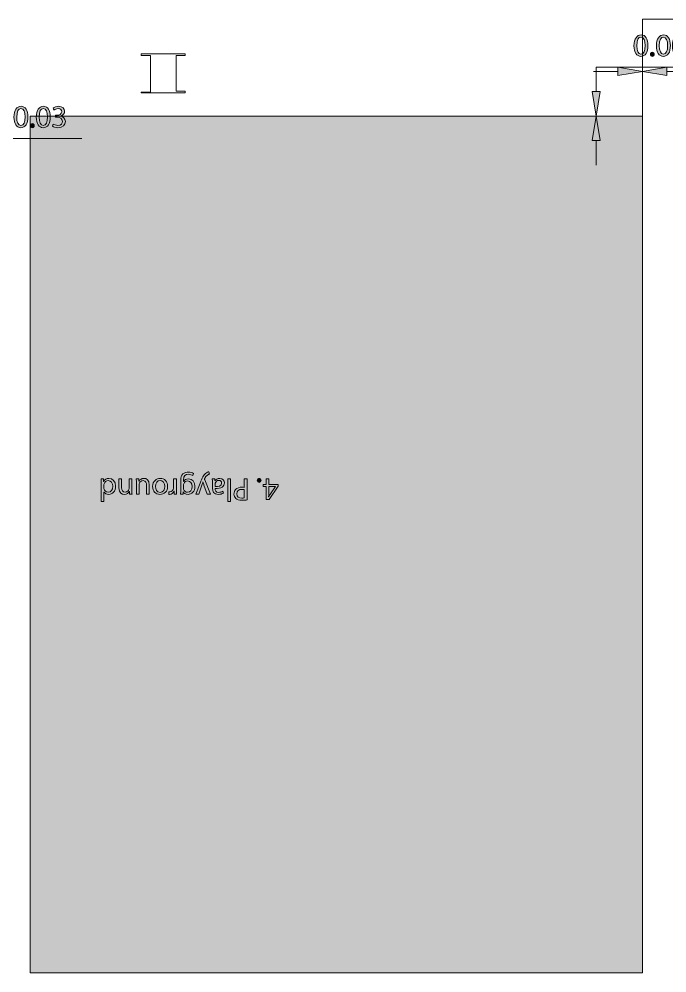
# Model space of a CAD drawing. Header units: centimetres. Extents: x -16.81 to -14.54, y 1.61 to 2.77.
# Drawn here: x -15.4831 to -15.2964, y 2.1452 to 2.4201 of the extents above; entities that cross this region are included whole.
import ezdxf

# ---------------------------------------------------------------- set-up
doc = ezdxf.new("R2010")
doc.units = ezdxf.units.CM
doc.header["$MEASUREMENT"] = 0
doc.layers.get('0').update_dxf_attribs({"lineweight": 0})
for name, color, linetype, lineweight in [('0TEXT', 7, 'Continuous', 0), ('EXP BORDER', 7, 'Continuous', 0), ('EXP COTA', 7, 'Continuous', 0), ('EXP HATCH', 7, 'Continuous', 0)]:
    doc.layers.add(name, color=color, linetype=linetype, lineweight=lineweight)

# ---------------------------------------------------------------- blocks, each defined once
blk = doc.blocks.new('Block_119')
at = {"layer": 'EXP COTA', "true_color": 0x0000cc, "transparency": 33554534}
h = blk.add_hatch(color=172, dxfattribs=at)
h.dxf.hatch_style = 2
h.paths.add_polyline_path([(-15.31054, 2.4062), (-15.31054, 2.40384), (-15.30349, 2.40502)])
h = blk.add_hatch(color=172, dxfattribs=at)
h.dxf.hatch_style = 2
h.paths.add_polyline_path([(-15.29643, 2.4062), (-15.29643, 2.40384), (-15.30349, 2.40502)])
at = {"layer": 'EXP COTA', "color": 172, "lineweight": 0, "true_color": 0x0000cc}
for p, q in [((-15.30349, 2.40502), (-15.30349, 2.4201)), ((-15.30349, 2.4201), (-15.28059, 2.4201)), ((-15.30349, 2.39388), (-15.30349, 2.41208)), ((-15.30349, 2.14694), (-15.30349, 2.41208)), ((-15.31054, 2.40502), (-15.3176, 2.40502)), ((-15.29643, 2.40502), (-15.28938, 2.40502))]:
    blk.add_line(p, q, dxfattribs=at)
at = {"layer": 'EXP COTA'}
for points in [[(-15.31054, 2.4062), (-15.31054, 2.40384), (-15.30349, 2.40502), (-15.30349, 2.40502)], [(-15.29643, 2.4062), (-15.29643, 2.40384), (-15.30349, 2.40502), (-15.30349, 2.40502)]]:
    blk.add_lwpolyline(points, close=True, dxfattribs=at)
blk = doc.blocks.new('Block_124')
at = {"layer": 'EXP COTA', "true_color": 0x0000cc, "transparency": 33554687}
h = blk.add_hatch(color=172, dxfattribs=at)
h.dxf.hatch_style = 2
edge = h.paths.add_edge_path()
edge.add_spline(control_points=[(-15.30511, 2.41243), (-15.30511, 2.41088), (-15.30463, 2.40998), (-15.30391, 2.40998), (-15.30308, 2.40998), (-15.30268, 2.41095), (-15.30268, 2.41246), (-15.30268, 2.41394), (-15.30306, 2.41491), (-15.30389, 2.41491), (-15.3046, 2.41491), (-15.30511, 2.41405), (-15.30511, 2.41243)], knot_values=[0, 0, 0, 0, 1, 1, 1, 2, 2, 2, 3, 3, 3, 4, 4, 4, 4], degree=3, periodic=0)
edge = h.paths.add_edge_path()
edge.add_spline(control_points=[(-15.30189, 2.4125), (-15.30189, 2.41046), (-15.30263, 2.40936), (-15.30396, 2.40936), (-15.30511, 2.40936), (-15.3059, 2.41046), (-15.30592, 2.41243), (-15.30592, 2.41443), (-15.30506, 2.41553), (-15.30385, 2.41553), (-15.3026, 2.41553), (-15.30189, 2.41439), (-15.30189, 2.4125)], knot_values=[0, 0, 0, 0, 1, 1, 1, 2, 2, 2, 3, 3, 3, 4, 4, 4, 4], degree=3, periodic=0)
h = blk.add_hatch(color=172, dxfattribs=at)
h.dxf.hatch_style = 2
edge = h.paths.add_edge_path()
edge.add_spline(control_points=[(-15.29865, 2.41243), (-15.29865, 2.41088), (-15.29819, 2.40998), (-15.29745, 2.40998), (-15.29662, 2.40998), (-15.29622, 2.41095), (-15.29622, 2.41246), (-15.29622, 2.41394), (-15.2966, 2.41491), (-15.29743, 2.41491), (-15.29814, 2.41491), (-15.29865, 2.41405), (-15.29865, 2.41243)], knot_values=[0, 0, 0, 0, 1, 1, 1, 2, 2, 2, 3, 3, 3, 4, 4, 4, 4], degree=3, periodic=0)
edge = h.paths.add_edge_path()
edge.add_spline(control_points=[(-15.29543, 2.4125), (-15.29543, 2.41046), (-15.29617, 2.40936), (-15.2975, 2.40936), (-15.29865, 2.40936), (-15.29945, 2.41046), (-15.29946, 2.41243), (-15.29946, 2.41443), (-15.2986, 2.41553), (-15.2974, 2.41553), (-15.29614, 2.41553), (-15.29543, 2.41439), (-15.29543, 2.4125)], knot_values=[0, 0, 0, 0, 1, 1, 1, 2, 2, 2, 3, 3, 3, 4, 4, 4, 4], degree=3, periodic=0)
h = blk.add_hatch(color=172, dxfattribs=at)
h.dxf.hatch_style = 2
edge = h.paths.add_edge_path()
edge.add_spline(control_points=[(-15.29405, 2.41243), (-15.29405, 2.41088), (-15.29357, 2.40998), (-15.29285, 2.40998), (-15.29202, 2.40998), (-15.29162, 2.41095), (-15.29162, 2.41246), (-15.29162, 2.41394), (-15.292, 2.41491), (-15.29283, 2.41491), (-15.29354, 2.41491), (-15.29405, 2.41405), (-15.29405, 2.41243)], knot_values=[0, 0, 0, 0, 1, 1, 1, 2, 2, 2, 3, 3, 3, 4, 4, 4, 4], degree=3, periodic=0)
edge = h.paths.add_edge_path()
edge.add_spline(control_points=[(-15.29083, 2.4125), (-15.29083, 2.41046), (-15.29157, 2.40936), (-15.2929, 2.40936), (-15.29405, 2.40936), (-15.29485, 2.41046), (-15.29486, 2.41243), (-15.29486, 2.41443), (-15.294, 2.41553), (-15.2928, 2.41553), (-15.29154, 2.41553), (-15.29083, 2.41439), (-15.29083, 2.4125)], knot_values=[0, 0, 0, 0, 1, 1, 1, 2, 2, 2, 3, 3, 3, 4, 4, 4, 4], degree=3, periodic=0)
h = blk.add_hatch(color=172, dxfattribs=at)
h.dxf.hatch_style = 2
edge = h.paths.add_edge_path()
edge.add_spline(control_points=[(-15.30117, 2.40995), (-15.30117, 2.41029), (-15.30094, 2.41053), (-15.30063, 2.41053), (-15.30031, 2.41053), (-15.30008, 2.41029), (-15.30008, 2.40995), (-15.30008, 2.4096), (-15.30029, 2.40936), (-15.30063, 2.40936), (-15.30096, 2.40936), (-15.30117, 2.4096), (-15.30117, 2.40995)], knot_values=[0, 0, 0, 0, 1, 1, 1, 2, 2, 2, 3, 3, 3, 4, 4, 4, 4], degree=3, periodic=0)
at = {"layer": 'EXP COTA'}
for points in [[(-15.30189, 2.4125), (-15.30189, 2.41046), (-15.30263, 2.40936), (-15.30396, 2.40936), (-15.30511, 2.40936), (-15.3059, 2.41046), (-15.30592, 2.41243), (-15.30592, 2.41443), (-15.30506, 2.41553), (-15.30385, 2.41553), (-15.3026, 2.41553), (-15.30189, 2.41439), (-15.30189, 2.4125)], [(-15.30511, 2.41243), (-15.30511, 2.41088), (-15.30463, 2.40998), (-15.30391, 2.40998), (-15.30308, 2.40998), (-15.30268, 2.41095), (-15.30268, 2.41246), (-15.30268, 2.41394), (-15.30306, 2.41491), (-15.30389, 2.41491), (-15.3046, 2.41491), (-15.30511, 2.41405), (-15.30511, 2.41243)], [(-15.29543, 2.4125), (-15.29543, 2.41046), (-15.29617, 2.40936), (-15.2975, 2.40936), (-15.29865, 2.40936), (-15.29945, 2.41046), (-15.29946, 2.41243), (-15.29946, 2.41443), (-15.2986, 2.41553), (-15.2974, 2.41553), (-15.29614, 2.41553), (-15.29543, 2.41439), (-15.29543, 2.4125)], [(-15.29865, 2.41243), (-15.29865, 2.41088), (-15.29819, 2.40998), (-15.29745, 2.40998), (-15.29662, 2.40998), (-15.29622, 2.41095), (-15.29622, 2.41246), (-15.29622, 2.41394), (-15.2966, 2.41491), (-15.29743, 2.41491), (-15.29814, 2.41491), (-15.29865, 2.41405), (-15.29865, 2.41243)], [(-15.29083, 2.4125), (-15.29083, 2.41046), (-15.29157, 2.40936), (-15.2929, 2.40936), (-15.29405, 2.40936), (-15.29485, 2.41046), (-15.29486, 2.41243), (-15.29486, 2.41443), (-15.294, 2.41553), (-15.2928, 2.41553), (-15.29154, 2.41553), (-15.29083, 2.41439), (-15.29083, 2.4125)], [(-15.29405, 2.41243), (-15.29405, 2.41088), (-15.29357, 2.40998), (-15.29285, 2.40998), (-15.29202, 2.40998), (-15.29162, 2.41095), (-15.29162, 2.41246), (-15.29162, 2.41394), (-15.292, 2.41491), (-15.29283, 2.41491), (-15.29354, 2.41491), (-15.29405, 2.41405), (-15.29405, 2.41243)], [(-15.30117, 2.40995), (-15.30117, 2.41029), (-15.30094, 2.41053), (-15.30063, 2.41053), (-15.30031, 2.41053), (-15.30008, 2.41029), (-15.30008, 2.40995), (-15.30008, 2.4096), (-15.30029, 2.40936), (-15.30063, 2.40936), (-15.30096, 2.40936), (-15.30117, 2.4096), (-15.30117, 2.40995)]]:
    blk.add_open_spline(points, degree=3, knots=[0, 0, 0, 0, 1, 1, 1, 2, 2, 2, 3, 3, 3, 4, 4, 4, 4], dxfattribs=at)
blk = doc.blocks.new('Block_123')
at = {"layer": 'EXP COTA'}
blk.add_blockref('Block_124', (0, 0), dxfattribs=at)
blk = doc.blocks.new('Block_122')
at = {"layer": 'EXP COTA', "true_color": 0x0000cc, "transparency": 33554534}
h = blk.add_hatch(color=172, dxfattribs=at)
h.dxf.hatch_style = 2
h.paths.add_polyline_path([(-15.31799, 2.39918), (-15.31564, 2.39918), (-15.31682, 2.39212)])
h = blk.add_hatch(color=172, dxfattribs=at)
h.dxf.hatch_style = 2
h.paths.add_polyline_path([(-15.31799, 2.38506), (-15.31564, 2.38506), (-15.31682, 2.39212)])
at = {"layer": 'EXP COTA', "color": 172, "lineweight": 0, "true_color": 0x0000cc}
for p, q in [((-15.31682, 2.39918), (-15.31682, 2.40623)), ((-15.28687, 2.40623), (-15.31682, 2.40623)), ((-15.47811, 2.39212), (-15.30976, 2.39212)), ((-15.30525, 2.39212), (-15.32387, 2.39212)), ((-15.31682, 2.38506), (-15.31682, 2.37801))]:
    blk.add_line(p, q, dxfattribs=at)
at = {"layer": 'EXP COTA'}
for points in [[(-15.31799, 2.39918), (-15.31564, 2.39918), (-15.31682, 2.39212), (-15.31682, 2.39212)], [(-15.31799, 2.38506), (-15.31564, 2.38506), (-15.31682, 2.39212), (-15.31682, 2.39212)]]:
    blk.add_lwpolyline(points, close=True, dxfattribs=at)
blk.add_blockref('Block_123', (0, 0), dxfattribs=at)
blk = doc.blocks.new('Block_127')
at = {"layer": 'EXP COTA', "true_color": 0x0000cc, "transparency": 33554687}
h = blk.add_hatch(color=172, dxfattribs=at)
h.dxf.hatch_style = 2
edge = h.paths.add_edge_path()
edge.add_spline(control_points=[(-15.48379, 2.39186), (-15.48379, 2.39031), (-15.48331, 2.38941), (-15.48259, 2.38941), (-15.48176, 2.38941), (-15.48136, 2.39038), (-15.48136, 2.3919), (-15.48136, 2.39338), (-15.48174, 2.39434), (-15.48257, 2.39434), (-15.48328, 2.39434), (-15.48379, 2.39348), (-15.48379, 2.39186)], knot_values=[0, 0, 0, 0, 1, 1, 1, 2, 2, 2, 3, 3, 3, 4, 4, 4, 4], degree=3, periodic=0)
edge = h.paths.add_edge_path()
edge.add_spline(control_points=[(-15.48057, 2.39193), (-15.48057, 2.3899), (-15.48131, 2.38879), (-15.48264, 2.38879), (-15.48379, 2.38879), (-15.48458, 2.3899), (-15.4846, 2.39186), (-15.4846, 2.39386), (-15.48374, 2.39496), (-15.48253, 2.39496), (-15.48128, 2.39496), (-15.48057, 2.39382), (-15.48057, 2.39193)], knot_values=[0, 0, 0, 0, 1, 1, 1, 2, 2, 2, 3, 3, 3, 4, 4, 4, 4], degree=3, periodic=0)
h = blk.add_hatch(color=172, dxfattribs=at)
h.dxf.hatch_style = 2
edge = h.paths.add_edge_path()
edge.add_spline(control_points=[(-15.47733, 2.39186), (-15.47733, 2.39031), (-15.47687, 2.38941), (-15.47613, 2.38941), (-15.4753, 2.38941), (-15.4749, 2.39038), (-15.4749, 2.3919), (-15.4749, 2.39338), (-15.47528, 2.39434), (-15.47611, 2.39434), (-15.47682, 2.39434), (-15.47733, 2.39348), (-15.47733, 2.39186)], knot_values=[0, 0, 0, 0, 1, 1, 1, 2, 2, 2, 3, 3, 3, 4, 4, 4, 4], degree=3, periodic=0)
edge = h.paths.add_edge_path()
edge.add_spline(control_points=[(-15.47411, 2.39193), (-15.47411, 2.3899), (-15.47485, 2.38879), (-15.47618, 2.38879), (-15.47733, 2.38879), (-15.47812, 2.3899), (-15.47814, 2.39186), (-15.47814, 2.39386), (-15.47728, 2.39496), (-15.47608, 2.39496), (-15.47482, 2.39496), (-15.47411, 2.39382), (-15.47411, 2.39193)], knot_values=[0, 0, 0, 0, 1, 1, 1, 2, 2, 2, 3, 3, 3, 4, 4, 4, 4], degree=3, periodic=0)
h = blk.add_hatch(color=172, dxfattribs=at)
h.dxf.hatch_style = 2
edge = h.paths.add_edge_path()
edge.add_spline(control_points=[(-15.47327, 2.38983), (-15.47304, 2.38969), (-15.47251, 2.38945), (-15.47194, 2.38945), (-15.47091, 2.38945), (-15.4706, 2.3901), (-15.4706, 2.39059), (-15.47061, 2.39145), (-15.47136, 2.39179), (-15.47215, 2.39179), (-15.47215, 2.39179), (-15.4726, 2.39179), (-15.4726, 2.39179), (-15.4726, 2.39179), (-15.4726, 2.39238), (-15.4726, 2.39238), (-15.4726, 2.39238), (-15.47215, 2.39238), (-15.47215, 2.39238), (-15.47156, 2.39238), (-15.47082, 2.39269), (-15.47082, 2.39341), (-15.47082, 2.39386), (-15.47111, 2.39431), (-15.47185, 2.39431), (-15.47234, 2.39431), (-15.47279, 2.3941), (-15.47304, 2.39389), (-15.47304, 2.39389), (-15.47325, 2.39448), (-15.47325, 2.39448), (-15.47294, 2.39472), (-15.47234, 2.39496), (-15.4717, 2.39496), (-15.47053, 2.39496), (-15.46999, 2.39424), (-15.46999, 2.39351), (-15.46999, 2.39293), (-15.47037, 2.39238), (-15.4711, 2.39214), (-15.4711, 2.39214), (-15.4711, 2.3921), (-15.4711, 2.3921), (-15.47037, 2.39196), (-15.46977, 2.39141), (-15.46977, 2.39059), (-15.46977, 2.38962), (-15.47051, 2.38879), (-15.47194, 2.38879), (-15.47261, 2.38879), (-15.4732, 2.389), (-15.47349, 2.38921), (-15.47349, 2.38921), (-15.47327, 2.38983), (-15.47327, 2.38983)], knot_values=[0, 0, 0, 0, 1, 1, 1, 2, 2, 2, 3, 3, 3, 4, 4, 4, 5, 5, 5, 6, 6, 6, 7, 7, 7, 8, 8, 8, 9, 9, 9, 10, 10, 10, 11, 11, 11, 12, 12, 12, 13, 13, 13, 14, 14, 14, 15, 15, 15, 16, 16, 16, 17, 17, 17, 18, 18, 18, 18], degree=3, periodic=0)
h = blk.add_hatch(color=172, dxfattribs=at)
h.dxf.hatch_style = 2
edge = h.paths.add_edge_path()
edge.add_spline(control_points=[(-15.47985, 2.38938), (-15.47985, 2.38972), (-15.47962, 2.38997), (-15.47931, 2.38997), (-15.47899, 2.38997), (-15.47876, 2.38972), (-15.47876, 2.38938), (-15.47876, 2.38904), (-15.47897, 2.38879), (-15.47931, 2.38879), (-15.47964, 2.38879), (-15.47985, 2.38904), (-15.47985, 2.38938)], knot_values=[0, 0, 0, 0, 1, 1, 1, 2, 2, 2, 3, 3, 3, 4, 4, 4, 4], degree=3, periodic=0)
at = {"layer": 'EXP COTA'}
for points, knots in [([(-15.48057, 2.39193), (-15.48057, 2.3899), (-15.48131, 2.38879), (-15.48264, 2.38879), (-15.48379, 2.38879), (-15.48458, 2.3899), (-15.4846, 2.39186), (-15.4846, 2.39386), (-15.48374, 2.39496), (-15.48253, 2.39496), (-15.48128, 2.39496), (-15.48057, 2.39382), (-15.48057, 2.39193)], [0, 0, 0, 0, 1, 1, 1, 2, 2, 2, 3, 3, 3, 4, 4, 4, 4]), ([(-15.47411, 2.39193), (-15.47411, 2.3899), (-15.47485, 2.38879), (-15.47618, 2.38879), (-15.47733, 2.38879), (-15.47812, 2.3899), (-15.47814, 2.39186), (-15.47814, 2.39386), (-15.47728, 2.39496), (-15.47608, 2.39496), (-15.47482, 2.39496), (-15.47411, 2.39382), (-15.47411, 2.39193)], [0, 0, 0, 0, 1, 1, 1, 2, 2, 2, 3, 3, 3, 4, 4, 4, 4]), ([(-15.47327, 2.38983), (-15.47304, 2.38969), (-15.47251, 2.38945), (-15.47194, 2.38945), (-15.47091, 2.38945), (-15.4706, 2.3901), (-15.4706, 2.39059), (-15.47061, 2.39145), (-15.47136, 2.39179), (-15.47215, 2.39179), (-15.47215, 2.39179), (-15.4726, 2.39179), (-15.4726, 2.39179), (-15.4726, 2.39179), (-15.4726, 2.39238), (-15.4726, 2.39238), (-15.4726, 2.39238), (-15.47215, 2.39238), (-15.47215, 2.39238), (-15.47156, 2.39238), (-15.47082, 2.39269), (-15.47082, 2.39341), (-15.47082, 2.39386), (-15.47111, 2.39431), (-15.47185, 2.39431), (-15.47234, 2.39431), (-15.47279, 2.3941), (-15.47304, 2.39389), (-15.47304, 2.39389), (-15.47325, 2.39448), (-15.47325, 2.39448), (-15.47294, 2.39472), (-15.47234, 2.39496), (-15.4717, 2.39496), (-15.47053, 2.39496), (-15.46999, 2.39424), (-15.46999, 2.39351), (-15.46999, 2.39293), (-15.47037, 2.39238), (-15.4711, 2.39214), (-15.4711, 2.39214), (-15.4711, 2.3921), (-15.4711, 2.3921), (-15.47037, 2.39196), (-15.46977, 2.39141), (-15.46977, 2.39059), (-15.46977, 2.38962), (-15.47051, 2.38879), (-15.47194, 2.38879), (-15.47261, 2.38879), (-15.4732, 2.389), (-15.47349, 2.38921), (-15.47349, 2.38921), (-15.47327, 2.38983), (-15.47327, 2.38983)], [0, 0, 0, 0, 1, 1, 1, 2, 2, 2, 3, 3, 3, 4, 4, 4, 5, 5, 5, 6, 6, 6, 7, 7, 7, 8, 8, 8, 9, 9, 9, 10, 10, 10, 11, 11, 11, 12, 12, 12, 13, 13, 13, 14, 14, 14, 15, 15, 15, 16, 16, 16, 17, 17, 17, 18, 18, 18, 18]), ([(-15.48379, 2.39186), (-15.48379, 2.39031), (-15.48331, 2.38941), (-15.48259, 2.38941), (-15.48176, 2.38941), (-15.48136, 2.39038), (-15.48136, 2.3919), (-15.48136, 2.39338), (-15.48174, 2.39434), (-15.48257, 2.39434), (-15.48328, 2.39434), (-15.48379, 2.39348), (-15.48379, 2.39186)], [0, 0, 0, 0, 1, 1, 1, 2, 2, 2, 3, 3, 3, 4, 4, 4, 4]), ([(-15.47733, 2.39186), (-15.47733, 2.39031), (-15.47687, 2.38941), (-15.47613, 2.38941), (-15.4753, 2.38941), (-15.4749, 2.39038), (-15.4749, 2.3919), (-15.4749, 2.39338), (-15.47528, 2.39434), (-15.47611, 2.39434), (-15.47682, 2.39434), (-15.47733, 2.39348), (-15.47733, 2.39186)], [0, 0, 0, 0, 1, 1, 1, 2, 2, 2, 3, 3, 3, 4, 4, 4, 4]), ([(-15.47985, 2.38938), (-15.47985, 2.38972), (-15.47962, 2.38997), (-15.47931, 2.38997), (-15.47899, 2.38997), (-15.47876, 2.38972), (-15.47876, 2.38938), (-15.47876, 2.38904), (-15.47897, 2.38879), (-15.47931, 2.38879), (-15.47964, 2.38879), (-15.47985, 2.38904), (-15.47985, 2.38938)], [0, 0, 0, 0, 1, 1, 1, 2, 2, 2, 3, 3, 3, 4, 4, 4, 4])]:
    blk.add_open_spline(points, degree=3, knots=knots, dxfattribs=at)
blk = doc.blocks.new('Block_126')
at = {"layer": 'EXP COTA'}
blk.add_blockref('Block_127', (0, 0), dxfattribs=at)
blk = doc.blocks.new('Block_125')
at = {"layer": 'EXP COTA', "color": 172, "lineweight": 0, "true_color": 0x0000cc}
blk.add_line((-15.48791, 2.38568), (-15.46501, 2.38568), dxfattribs=at)
at = {"layer": 'EXP COTA'}
blk.add_blockref('Block_126', (0, 0), dxfattribs=at)
blk = doc.blocks.new('Block_181')
at = {"layer": '0TEXT', "true_color": 0x333333, "transparency": 33554687}
h = blk.add_hatch(color=250, dxfattribs=at)
h.dxf.hatch_style = 2
edge = h.paths.add_edge_path()
edge.add_spline(control_points=[(-15.45864, 2.28499), (-15.45864, 2.28489), (-15.45864, 2.28475), (-15.45861, 2.28465), (-15.45849, 2.28413), (-15.45806, 2.28372), (-15.45745, 2.28372), (-15.45661, 2.28372), (-15.45611, 2.28444), (-15.45611, 2.28544), (-15.45611, 2.28634), (-15.45656, 2.28706), (-15.45742, 2.28706), (-15.45797, 2.28706), (-15.45845, 2.28672), (-15.45861, 2.2861), (-15.45864, 2.28599), (-15.45864, 2.28589), (-15.45864, 2.28575), (-15.45864, 2.28575), (-15.45864, 2.28499), (-15.45864, 2.28499)], knot_values=[0, 0, 0, 0, 1, 1, 1, 2, 2, 2, 3, 3, 3, 4, 4, 4, 5, 5, 5, 6, 6, 6, 7, 7, 7, 7], degree=3, periodic=0)
edge = h.paths.add_edge_path()
edge.add_spline(control_points=[(-15.45945, 2.2811), (-15.45945, 2.2811), (-15.45945, 2.28648), (-15.45945, 2.28648), (-15.45945, 2.28685), (-15.45945, 2.2873), (-15.45949, 2.28761), (-15.45949, 2.28761), (-15.45876, 2.28761), (-15.45876, 2.28761), (-15.45876, 2.28761), (-15.45873, 2.28685), (-15.45873, 2.28685), (-15.45873, 2.28685), (-15.45871, 2.28685), (-15.45871, 2.28685), (-15.45845, 2.28734), (-15.45792, 2.28772), (-15.4572, 2.28772), (-15.45613, 2.28772), (-15.4553, 2.28682), (-15.4553, 2.28548), (-15.4553, 2.28399), (-15.45621, 2.2831), (-15.45728, 2.2831), (-15.45797, 2.2831), (-15.45842, 2.28341), (-15.45863, 2.28375), (-15.45863, 2.28375), (-15.45864, 2.28375), (-15.45864, 2.28375), (-15.45864, 2.28375), (-15.45864, 2.2811), (-15.45864, 2.2811), (-15.45864, 2.2811), (-15.45945, 2.2811), (-15.45945, 2.2811)], knot_values=[0, 0, 0, 0, 1, 1, 1, 2, 2, 2, 3, 3, 3, 4, 4, 4, 5, 5, 5, 6, 6, 6, 7, 7, 7, 8, 8, 8, 9, 9, 9, 10, 10, 10, 11, 11, 11, 12, 12, 12, 12], degree=3, periodic=0)
h = blk.add_hatch(color=250, dxfattribs=at)
h.dxf.hatch_style = 2
edge = h.paths.add_edge_path()
edge.add_spline(control_points=[(-15.4506, 2.28437), (-15.4506, 2.28393), (-15.45058, 2.28355), (-15.45056, 2.28317), (-15.45056, 2.28317), (-15.45127, 2.28317), (-15.45127, 2.28317), (-15.45127, 2.28317), (-15.45132, 2.28393), (-15.45132, 2.28393), (-15.45132, 2.28393), (-15.45134, 2.28393), (-15.45134, 2.28393), (-15.45156, 2.28348), (-15.45206, 2.2831), (-15.4528, 2.2831), (-15.45341, 2.2831), (-15.45437, 2.28344), (-15.45437, 2.28496), (-15.45437, 2.28496), (-15.45437, 2.28761), (-15.45437, 2.28761), (-15.45437, 2.28761), (-15.45356, 2.28761), (-15.45356, 2.28761), (-15.45356, 2.28761), (-15.45356, 2.28506), (-15.45356, 2.28506), (-15.45356, 2.28434), (-15.45329, 2.28375), (-15.45253, 2.28375), (-15.45201, 2.28375), (-15.4516, 2.28413), (-15.45146, 2.28458), (-15.45143, 2.28468), (-15.45141, 2.28482), (-15.45141, 2.28496), (-15.45141, 2.28496), (-15.45141, 2.28761), (-15.45141, 2.28761), (-15.45141, 2.28761), (-15.4506, 2.28761), (-15.4506, 2.28761), (-15.4506, 2.28761), (-15.4506, 2.28437), (-15.4506, 2.28437)], knot_values=[0, 0, 0, 0, 1, 1, 1, 2, 2, 2, 3, 3, 3, 4, 4, 4, 5, 5, 5, 6, 6, 6, 7, 7, 7, 8, 8, 8, 9, 9, 9, 10, 10, 10, 11, 11, 11, 12, 12, 12, 13, 13, 13, 14, 14, 14, 15, 15, 15, 15], degree=3, periodic=0)
h = blk.add_hatch(color=250, dxfattribs=at)
h.dxf.hatch_style = 2
edge = h.paths.add_edge_path()
edge.add_spline(control_points=[(-15.44931, 2.28641), (-15.44931, 2.28685), (-15.44931, 2.28727), (-15.44934, 2.28761), (-15.44934, 2.28761), (-15.44863, 2.28761), (-15.44863, 2.28761), (-15.44863, 2.28761), (-15.44858, 2.28689), (-15.44858, 2.28689), (-15.44858, 2.28689), (-15.44857, 2.28689), (-15.44857, 2.28689), (-15.44836, 2.28723), (-15.44789, 2.28772), (-15.4471, 2.28772), (-15.44641, 2.28772), (-15.44557, 2.28734), (-15.44557, 2.28579), (-15.44557, 2.28579), (-15.44557, 2.28317), (-15.44557, 2.28317), (-15.44557, 2.28317), (-15.44638, 2.28317), (-15.44638, 2.28317), (-15.44638, 2.28317), (-15.44638, 2.28565), (-15.44638, 2.28565), (-15.44638, 2.28648), (-15.44664, 2.28706), (-15.44736, 2.28706), (-15.44791, 2.28706), (-15.44827, 2.28668), (-15.44843, 2.2863), (-15.44848, 2.2862), (-15.4485, 2.28606), (-15.4485, 2.28589), (-15.4485, 2.28589), (-15.4485, 2.28317), (-15.4485, 2.28317), (-15.4485, 2.28317), (-15.44931, 2.28317), (-15.44931, 2.28317), (-15.44931, 2.28317), (-15.44931, 2.28641), (-15.44931, 2.28641)], knot_values=[0, 0, 0, 0, 1, 1, 1, 2, 2, 2, 3, 3, 3, 4, 4, 4, 5, 5, 5, 6, 6, 6, 7, 7, 7, 8, 8, 8, 9, 9, 9, 10, 10, 10, 11, 11, 11, 12, 12, 12, 13, 13, 13, 14, 14, 14, 15, 15, 15, 15], degree=3, periodic=0)
h = blk.add_hatch(color=250, dxfattribs=at)
h.dxf.hatch_style = 2
edge = h.paths.add_edge_path()
edge.add_spline(control_points=[(-15.44111, 2.28541), (-15.44111, 2.28637), (-15.44168, 2.2871), (-15.44247, 2.2871), (-15.44323, 2.2871), (-15.44381, 2.28637), (-15.44381, 2.28537), (-15.44381, 2.28465), (-15.44343, 2.28368), (-15.44249, 2.28368), (-15.44152, 2.28368), (-15.44111, 2.28458), (-15.44111, 2.28541)], knot_values=[0, 0, 0, 0, 1, 1, 1, 2, 2, 2, 3, 3, 3, 4, 4, 4, 4], degree=3, periodic=0)
edge = h.paths.add_edge_path()
edge.add_spline(control_points=[(-15.44462, 2.28537), (-15.44462, 2.28699), (-15.4435, 2.28772), (-15.44242, 2.28772), (-15.44123, 2.28772), (-15.4403, 2.28682), (-15.4403, 2.28544), (-15.4403, 2.28396), (-15.44126, 2.2831), (-15.4425, 2.2831), (-15.44378, 2.2831), (-15.44462, 2.28399), (-15.44462, 2.28537)], knot_values=[0, 0, 0, 0, 1, 1, 1, 2, 2, 2, 3, 3, 3, 4, 4, 4, 4], degree=3, periodic=0)
h = blk.add_hatch(color=250, dxfattribs=at)
h.dxf.hatch_style = 2
edge = h.paths.add_edge_path()
edge.add_spline(control_points=[(-15.43777, 2.28458), (-15.43777, 2.28403), (-15.43775, 2.28358), (-15.43773, 2.28317), (-15.43773, 2.28317), (-15.43844, 2.28317), (-15.43844, 2.28317), (-15.43844, 2.28317), (-15.43845, 2.28406), (-15.43845, 2.28406), (-15.43845, 2.28406), (-15.43849, 2.28406), (-15.43849, 2.28406), (-15.4387, 2.28344), (-15.43918, 2.2831), (-15.43971, 2.2831), (-15.43982, 2.2831), (-15.43988, 2.2831), (-15.43995, 2.2831), (-15.43995, 2.2831), (-15.43995, 2.28386), (-15.43995, 2.28386), (-15.43987, 2.28386), (-15.43978, 2.28386), (-15.43968, 2.28386), (-15.43911, 2.28386), (-15.43871, 2.28427), (-15.43859, 2.28489), (-15.43858, 2.28499), (-15.43856, 2.2851), (-15.43856, 2.28524), (-15.43856, 2.28524), (-15.43856, 2.28761), (-15.43856, 2.28761), (-15.43856, 2.28761), (-15.43777, 2.28761), (-15.43777, 2.28761), (-15.43777, 2.28761), (-15.43777, 2.28458), (-15.43777, 2.28458)], knot_values=[0, 0, 0, 0, 1, 1, 1, 2, 2, 2, 3, 3, 3, 4, 4, 4, 5, 5, 5, 6, 6, 6, 7, 7, 7, 8, 8, 8, 9, 9, 9, 10, 10, 10, 11, 11, 11, 12, 12, 12, 13, 13, 13, 13], degree=3, periodic=0)
h = blk.add_hatch(color=250, dxfattribs=at)
h.dxf.hatch_style = 2
edge = h.paths.add_edge_path()
edge.add_spline(control_points=[(-15.43573, 2.28493), (-15.43573, 2.28479), (-15.43572, 2.28468), (-15.43568, 2.28458), (-15.43554, 2.2841), (-15.43515, 2.28372), (-15.43456, 2.28372), (-15.43379, 2.28372), (-15.43324, 2.28437), (-15.43324, 2.28537), (-15.43324, 2.28627), (-15.43368, 2.28699), (-15.43454, 2.28699), (-15.43504, 2.28699), (-15.43549, 2.28668), (-15.43566, 2.28617), (-15.43572, 2.28603), (-15.43573, 2.28586), (-15.43573, 2.28572), (-15.43573, 2.28572), (-15.43573, 2.28493), (-15.43573, 2.28493)], knot_values=[0, 0, 0, 0, 1, 1, 1, 2, 2, 2, 3, 3, 3, 4, 4, 4, 5, 5, 5, 6, 6, 6, 7, 7, 7, 7], degree=3, periodic=0)
edge = h.paths.add_edge_path()
edge.add_spline(control_points=[(-15.43656, 2.28317), (-15.43654, 2.28351), (-15.43653, 2.28386), (-15.43653, 2.28441), (-15.43653, 2.28441), (-15.43653, 2.28696), (-15.43653, 2.28696), (-15.43653, 2.28799), (-15.43634, 2.28861), (-15.43591, 2.28899), (-15.43547, 2.2894), (-15.43484, 2.28954), (-15.43429, 2.28954), (-15.43375, 2.28954), (-15.43317, 2.2894), (-15.43282, 2.28916), (-15.43282, 2.28916), (-15.43301, 2.28854), (-15.43301, 2.28854), (-15.4333, 2.28871), (-15.43377, 2.28889), (-15.43432, 2.28889), (-15.43513, 2.28889), (-15.43575, 2.28847), (-15.43575, 2.28734), (-15.43575, 2.28734), (-15.43575, 2.28685), (-15.43575, 2.28685), (-15.43575, 2.28685), (-15.43572, 2.28685), (-15.43572, 2.28685), (-15.43547, 2.28727), (-15.43499, 2.28758), (-15.43432, 2.28758), (-15.43322, 2.28758), (-15.43243, 2.28665), (-15.43243, 2.28544), (-15.43243, 2.28393), (-15.43341, 2.2831), (-15.43442, 2.2831), (-15.4352, 2.2831), (-15.43561, 2.28348), (-15.4358, 2.28386), (-15.4358, 2.28386), (-15.43582, 2.28386), (-15.43582, 2.28386), (-15.43582, 2.28386), (-15.43585, 2.28317), (-15.43585, 2.28317), (-15.43585, 2.28317), (-15.43656, 2.28317), (-15.43656, 2.28317)], knot_values=[0, 0, 0, 0, 1, 1, 1, 2, 2, 2, 3, 3, 3, 4, 4, 4, 5, 5, 5, 6, 6, 6, 7, 7, 7, 8, 8, 8, 9, 9, 9, 10, 10, 10, 11, 11, 11, 12, 12, 12, 13, 13, 13, 14, 14, 14, 15, 15, 15, 16, 16, 16, 17, 17, 17, 17], degree=3, periodic=0)
h = blk.add_hatch(color=250, dxfattribs=at)
h.dxf.hatch_style = 2
edge = h.paths.add_edge_path()
edge.add_spline(control_points=[(-15.42886, 2.28317), (-15.42886, 2.28317), (-15.42982, 2.28579), (-15.42982, 2.28579), (-15.42993, 2.2861), (-15.43003, 2.28644), (-15.43012, 2.28672), (-15.43012, 2.28672), (-15.43013, 2.28672), (-15.43013, 2.28672), (-15.4302, 2.28644), (-15.43031, 2.2861), (-15.43041, 2.28579), (-15.43041, 2.28579), (-15.43129, 2.28317), (-15.43129, 2.28317), (-15.43129, 2.28317), (-15.43213, 2.28317), (-15.43213, 2.28317), (-15.43213, 2.28317), (-15.43093, 2.28634), (-15.43093, 2.28634), (-15.43036, 2.28785), (-15.42996, 2.28865), (-15.42941, 2.28913), (-15.42902, 2.28947), (-15.42862, 2.28961), (-15.42843, 2.28964), (-15.42843, 2.28964), (-15.42822, 2.28896), (-15.42822, 2.28896), (-15.42843, 2.28889), (-15.42869, 2.28875), (-15.42893, 2.28858), (-15.42915, 2.2884), (-15.42943, 2.28809), (-15.4296, 2.28768), (-15.42964, 2.28758), (-15.42967, 2.28751), (-15.42967, 2.28747), (-15.42967, 2.28744), (-15.42965, 2.28737), (-15.42962, 2.28727), (-15.42962, 2.28727), (-15.42798, 2.28317), (-15.42798, 2.28317), (-15.42798, 2.28317), (-15.42886, 2.28317), (-15.42886, 2.28317)], knot_values=[0, 0, 0, 0, 1, 1, 1, 2, 2, 2, 3, 3, 3, 4, 4, 4, 5, 5, 5, 6, 6, 6, 7, 7, 7, 8, 8, 8, 9, 9, 9, 10, 10, 10, 11, 11, 11, 12, 12, 12, 13, 13, 13, 14, 14, 14, 15, 15, 15, 16, 16, 16, 16], degree=3, periodic=0)
h = blk.add_hatch(color=250, dxfattribs=at)
h.dxf.hatch_style = 2
edge = h.paths.add_edge_path()
edge.add_spline(control_points=[(-15.4266, 2.28534), (-15.42573, 2.28534), (-15.42473, 2.28548), (-15.42473, 2.28634), (-15.42473, 2.28685), (-15.42509, 2.28713), (-15.42548, 2.28713), (-15.42607, 2.28713), (-15.42643, 2.28675), (-15.42657, 2.28637), (-15.42659, 2.2863), (-15.4266, 2.2862), (-15.4266, 2.28613), (-15.4266, 2.28613), (-15.4266, 2.28534), (-15.4266, 2.28534)], knot_values=[0, 0, 0, 0, 1, 1, 1, 2, 2, 2, 3, 3, 3, 4, 4, 4, 5, 5, 5, 5], degree=3, periodic=0)
edge = h.paths.add_edge_path()
edge.add_spline(control_points=[(-15.42672, 2.28761), (-15.42672, 2.28761), (-15.42666, 2.28706), (-15.42666, 2.28706), (-15.42666, 2.28706), (-15.42664, 2.28706), (-15.42664, 2.28706), (-15.42638, 2.28741), (-15.42591, 2.28772), (-15.42528, 2.28772), (-15.42438, 2.28772), (-15.42393, 2.2871), (-15.42393, 2.28644), (-15.42393, 2.28537), (-15.42488, 2.28479), (-15.42659, 2.28479), (-15.42659, 2.28479), (-15.42659, 2.28472), (-15.42659, 2.28472), (-15.42659, 2.28434), (-15.42648, 2.28368), (-15.42559, 2.28368), (-15.42517, 2.28368), (-15.42474, 2.28382), (-15.42443, 2.28399), (-15.42443, 2.28399), (-15.42424, 2.28348), (-15.42424, 2.28348), (-15.42461, 2.28324), (-15.42514, 2.2831), (-15.42571, 2.2831), (-15.42705, 2.2831), (-15.42738, 2.28399), (-15.42738, 2.28489), (-15.42738, 2.28489), (-15.42738, 2.28654), (-15.42738, 2.28654), (-15.42738, 2.28692), (-15.4274, 2.2873), (-15.42746, 2.28761), (-15.42746, 2.28761), (-15.42672, 2.28761), (-15.42672, 2.28761)], knot_values=[0, 0, 0, 0, 1, 1, 1, 2, 2, 2, 3, 3, 3, 4, 4, 4, 5, 5, 5, 6, 6, 6, 7, 7, 7, 8, 8, 8, 9, 9, 9, 10, 10, 10, 11, 11, 11, 12, 12, 12, 13, 13, 13, 14, 14, 14, 14], degree=3, periodic=0)
h = blk.add_hatch(color=250, dxfattribs=at)
h.dxf.hatch_style = 2
edge = h.paths.add_edge_path()
edge.add_spline(control_points=[(-15.42214, 2.2811), (-15.42214, 2.2811), (-15.42295, 2.2811), (-15.42295, 2.2811), (-15.42295, 2.2811), (-15.42295, 2.28761), (-15.42295, 2.28761), (-15.42295, 2.28761), (-15.42214, 2.28761), (-15.42214, 2.28761), (-15.42214, 2.28761), (-15.42214, 2.2811), (-15.42214, 2.2811)], knot_values=[0, 0, 0, 0, 1, 1, 1, 2, 2, 2, 3, 3, 3, 4, 4, 4, 4], degree=3, periodic=0)
h = blk.add_hatch(color=250, dxfattribs=at)
h.dxf.hatch_style = 2
edge = h.paths.add_edge_path()
edge.add_spline(control_points=[(-15.4182, 2.28448), (-15.41837, 2.28455), (-15.41858, 2.28455), (-15.41885, 2.28455), (-15.41982, 2.28455), (-15.4204, 2.2841), (-15.4204, 2.28324), (-15.4204, 2.28241), (-15.41982, 2.28203), (-15.41894, 2.28203), (-15.41859, 2.28203), (-15.41834, 2.28207), (-15.4182, 2.2821), (-15.4182, 2.2821), (-15.4182, 2.28448), (-15.4182, 2.28448)], knot_values=[0, 0, 0, 0, 1, 1, 1, 2, 2, 2, 3, 3, 3, 4, 4, 4, 5, 5, 5, 5], degree=3, periodic=0)
edge = h.paths.add_edge_path()
edge.add_spline(control_points=[(-15.41739, 2.28151), (-15.41778, 2.28145), (-15.41828, 2.28141), (-15.41892, 2.28141), (-15.41971, 2.28141), (-15.42028, 2.28158), (-15.42066, 2.28193), (-15.42099, 2.2822), (-15.42119, 2.28265), (-15.42119, 2.2832), (-15.42119, 2.28375), (-15.42102, 2.2842), (-15.42071, 2.28451), (-15.4203, 2.28496), (-15.41961, 2.2852), (-15.41883, 2.2852), (-15.41859, 2.2852), (-15.41837, 2.2852), (-15.4182, 2.28513), (-15.4182, 2.28513), (-15.4182, 2.28761), (-15.4182, 2.28761), (-15.4182, 2.28761), (-15.41739, 2.28761), (-15.41739, 2.28761), (-15.41739, 2.28761), (-15.41739, 2.28151), (-15.41739, 2.28151)], knot_values=[0, 0, 0, 0, 1, 1, 1, 2, 2, 2, 3, 3, 3, 4, 4, 4, 5, 5, 5, 6, 6, 6, 7, 7, 7, 8, 8, 8, 9, 9, 9, 9], degree=3, periodic=0)
h = blk.add_hatch(color=250, dxfattribs=at)
h.dxf.hatch_style = 2
edge = h.paths.add_edge_path()
edge.add_spline(control_points=[(-15.41339, 2.28713), (-15.41339, 2.28679), (-15.41362, 2.28654), (-15.41394, 2.28654), (-15.41425, 2.28654), (-15.41448, 2.28679), (-15.41448, 2.28713), (-15.41448, 2.28747), (-15.41427, 2.28772), (-15.41393, 2.28772), (-15.4136, 2.28772), (-15.41339, 2.28747), (-15.41339, 2.28713)], knot_values=[0, 0, 0, 0, 1, 1, 1, 2, 2, 2, 3, 3, 3, 4, 4, 4, 4], degree=3, periodic=0)
h = blk.add_hatch(color=250, dxfattribs=at)
h.dxf.hatch_style = 2
edge = h.paths.add_edge_path()
edge.add_spline(control_points=[(-15.41115, 2.28537), (-15.41115, 2.28537), (-15.41115, 2.28337), (-15.41115, 2.28337), (-15.41115, 2.28306), (-15.41117, 2.28275), (-15.41119, 2.28244), (-15.41119, 2.28244), (-15.41115, 2.28244), (-15.41115, 2.28244), (-15.41098, 2.28279), (-15.41083, 2.28303), (-15.41067, 2.28331), (-15.41067, 2.28331), (-15.40921, 2.28534), (-15.40921, 2.28534), (-15.40921, 2.28534), (-15.40921, 2.28537), (-15.40921, 2.28537), (-15.40921, 2.28537), (-15.41115, 2.28537), (-15.41115, 2.28537)], knot_values=[0, 0, 0, 0, 1, 1, 1, 2, 2, 2, 3, 3, 3, 4, 4, 4, 5, 5, 5, 6, 6, 6, 7, 7, 7, 7], degree=3, periodic=0)
edge = h.paths.add_edge_path()
edge.add_spline(control_points=[(-15.41115, 2.28761), (-15.41115, 2.28761), (-15.41115, 2.28599), (-15.41115, 2.28599), (-15.41115, 2.28599), (-15.4084, 2.28599), (-15.4084, 2.28599), (-15.4084, 2.28599), (-15.4084, 2.28548), (-15.4084, 2.28548), (-15.4084, 2.28548), (-15.41105, 2.28165), (-15.41105, 2.28165), (-15.41105, 2.28165), (-15.41191, 2.28165), (-15.41191, 2.28165), (-15.41191, 2.28165), (-15.41191, 2.28537), (-15.41191, 2.28537), (-15.41191, 2.28537), (-15.41275, 2.28537), (-15.41275, 2.28537), (-15.41275, 2.28537), (-15.41275, 2.28599), (-15.41275, 2.28599), (-15.41275, 2.28599), (-15.41191, 2.28599), (-15.41191, 2.28599), (-15.41191, 2.28599), (-15.41191, 2.28761), (-15.41191, 2.28761), (-15.41191, 2.28761), (-15.41115, 2.28761), (-15.41115, 2.28761)], knot_values=[0, 0, 0, 0, 1, 1, 1, 2, 2, 2, 3, 3, 3, 4, 4, 4, 5, 5, 5, 6, 6, 6, 7, 7, 7, 8, 8, 8, 9, 9, 9, 10, 10, 10, 11, 11, 11, 11], degree=3, periodic=0)
at = {"layer": '0TEXT'}
for points, knots in [([(-15.45945, 2.2811), (-15.45945, 2.2811), (-15.45945, 2.28648), (-15.45945, 2.28648), (-15.45945, 2.28685), (-15.45945, 2.2873), (-15.45949, 2.28761), (-15.45949, 2.28761), (-15.45876, 2.28761), (-15.45876, 2.28761), (-15.45876, 2.28761), (-15.45873, 2.28685), (-15.45873, 2.28685), (-15.45873, 2.28685), (-15.45871, 2.28685), (-15.45871, 2.28685), (-15.45845, 2.28734), (-15.45792, 2.28772), (-15.4572, 2.28772), (-15.45613, 2.28772), (-15.4553, 2.28682), (-15.4553, 2.28548), (-15.4553, 2.28399), (-15.45621, 2.2831), (-15.45728, 2.2831), (-15.45797, 2.2831), (-15.45842, 2.28341), (-15.45863, 2.28375), (-15.45863, 2.28375), (-15.45864, 2.28375), (-15.45864, 2.28375), (-15.45864, 2.28375), (-15.45864, 2.2811), (-15.45864, 2.2811), (-15.45864, 2.2811), (-15.45945, 2.2811), (-15.45945, 2.2811)], [0, 0, 0, 0, 1, 1, 1, 2, 2, 2, 3, 3, 3, 4, 4, 4, 5, 5, 5, 6, 6, 6, 7, 7, 7, 8, 8, 8, 9, 9, 9, 10, 10, 10, 11, 11, 11, 12, 12, 12, 12]), ([(-15.4506, 2.28437), (-15.4506, 2.28393), (-15.45058, 2.28355), (-15.45056, 2.28317), (-15.45056, 2.28317), (-15.45127, 2.28317), (-15.45127, 2.28317), (-15.45127, 2.28317), (-15.45132, 2.28393), (-15.45132, 2.28393), (-15.45132, 2.28393), (-15.45134, 2.28393), (-15.45134, 2.28393), (-15.45156, 2.28348), (-15.45206, 2.2831), (-15.4528, 2.2831), (-15.45341, 2.2831), (-15.45437, 2.28344), (-15.45437, 2.28496), (-15.45437, 2.28496), (-15.45437, 2.28761), (-15.45437, 2.28761), (-15.45437, 2.28761), (-15.45356, 2.28761), (-15.45356, 2.28761), (-15.45356, 2.28761), (-15.45356, 2.28506), (-15.45356, 2.28506), (-15.45356, 2.28434), (-15.45329, 2.28375), (-15.45253, 2.28375), (-15.45201, 2.28375), (-15.4516, 2.28413), (-15.45146, 2.28458), (-15.45143, 2.28468), (-15.45141, 2.28482), (-15.45141, 2.28496), (-15.45141, 2.28496), (-15.45141, 2.28761), (-15.45141, 2.28761), (-15.45141, 2.28761), (-15.4506, 2.28761), (-15.4506, 2.28761), (-15.4506, 2.28761), (-15.4506, 2.28437), (-15.4506, 2.28437)], [0, 0, 0, 0, 1, 1, 1, 2, 2, 2, 3, 3, 3, 4, 4, 4, 5, 5, 5, 6, 6, 6, 7, 7, 7, 8, 8, 8, 9, 9, 9, 10, 10, 10, 11, 11, 11, 12, 12, 12, 13, 13, 13, 14, 14, 14, 15, 15, 15, 15]), ([(-15.44931, 2.28641), (-15.44931, 2.28685), (-15.44931, 2.28727), (-15.44934, 2.28761), (-15.44934, 2.28761), (-15.44863, 2.28761), (-15.44863, 2.28761), (-15.44863, 2.28761), (-15.44858, 2.28689), (-15.44858, 2.28689), (-15.44858, 2.28689), (-15.44857, 2.28689), (-15.44857, 2.28689), (-15.44836, 2.28723), (-15.44789, 2.28772), (-15.4471, 2.28772), (-15.44641, 2.28772), (-15.44557, 2.28734), (-15.44557, 2.28579), (-15.44557, 2.28579), (-15.44557, 2.28317), (-15.44557, 2.28317), (-15.44557, 2.28317), (-15.44638, 2.28317), (-15.44638, 2.28317), (-15.44638, 2.28317), (-15.44638, 2.28565), (-15.44638, 2.28565), (-15.44638, 2.28648), (-15.44664, 2.28706), (-15.44736, 2.28706), (-15.44791, 2.28706), (-15.44827, 2.28668), (-15.44843, 2.2863), (-15.44848, 2.2862), (-15.4485, 2.28606), (-15.4485, 2.28589), (-15.4485, 2.28589), (-15.4485, 2.28317), (-15.4485, 2.28317), (-15.4485, 2.28317), (-15.44931, 2.28317), (-15.44931, 2.28317), (-15.44931, 2.28317), (-15.44931, 2.28641), (-15.44931, 2.28641)], [0, 0, 0, 0, 1, 1, 1, 2, 2, 2, 3, 3, 3, 4, 4, 4, 5, 5, 5, 6, 6, 6, 7, 7, 7, 8, 8, 8, 9, 9, 9, 10, 10, 10, 11, 11, 11, 12, 12, 12, 13, 13, 13, 14, 14, 14, 15, 15, 15, 15]), ([(-15.44462, 2.28537), (-15.44462, 2.28699), (-15.4435, 2.28772), (-15.44242, 2.28772), (-15.44123, 2.28772), (-15.4403, 2.28682), (-15.4403, 2.28544), (-15.4403, 2.28396), (-15.44126, 2.2831), (-15.4425, 2.2831), (-15.44378, 2.2831), (-15.44462, 2.28399), (-15.44462, 2.28537)], [0, 0, 0, 0, 1, 1, 1, 2, 2, 2, 3, 3, 3, 4, 4, 4, 4]), ([(-15.43777, 2.28458), (-15.43777, 2.28403), (-15.43775, 2.28358), (-15.43773, 2.28317), (-15.43773, 2.28317), (-15.43844, 2.28317), (-15.43844, 2.28317), (-15.43844, 2.28317), (-15.43845, 2.28406), (-15.43845, 2.28406), (-15.43845, 2.28406), (-15.43849, 2.28406), (-15.43849, 2.28406), (-15.4387, 2.28344), (-15.43918, 2.2831), (-15.43971, 2.2831), (-15.43982, 2.2831), (-15.43988, 2.2831), (-15.43995, 2.2831), (-15.43995, 2.2831), (-15.43995, 2.28386), (-15.43995, 2.28386), (-15.43987, 2.28386), (-15.43978, 2.28386), (-15.43968, 2.28386), (-15.43911, 2.28386), (-15.43871, 2.28427), (-15.43859, 2.28489), (-15.43858, 2.28499), (-15.43856, 2.2851), (-15.43856, 2.28524), (-15.43856, 2.28524), (-15.43856, 2.28761), (-15.43856, 2.28761), (-15.43856, 2.28761), (-15.43777, 2.28761), (-15.43777, 2.28761), (-15.43777, 2.28761), (-15.43777, 2.28458), (-15.43777, 2.28458)], [0, 0, 0, 0, 1, 1, 1, 2, 2, 2, 3, 3, 3, 4, 4, 4, 5, 5, 5, 6, 6, 6, 7, 7, 7, 8, 8, 8, 9, 9, 9, 10, 10, 10, 11, 11, 11, 12, 12, 12, 13, 13, 13, 13]), ([(-15.43656, 2.28317), (-15.43654, 2.28351), (-15.43653, 2.28386), (-15.43653, 2.28441), (-15.43653, 2.28441), (-15.43653, 2.28696), (-15.43653, 2.28696), (-15.43653, 2.28799), (-15.43634, 2.28861), (-15.43591, 2.28899), (-15.43547, 2.2894), (-15.43484, 2.28954), (-15.43429, 2.28954), (-15.43375, 2.28954), (-15.43317, 2.2894), (-15.43282, 2.28916), (-15.43282, 2.28916), (-15.43301, 2.28854), (-15.43301, 2.28854), (-15.4333, 2.28871), (-15.43377, 2.28889), (-15.43432, 2.28889), (-15.43513, 2.28889), (-15.43575, 2.28847), (-15.43575, 2.28734), (-15.43575, 2.28734), (-15.43575, 2.28685), (-15.43575, 2.28685), (-15.43575, 2.28685), (-15.43572, 2.28685), (-15.43572, 2.28685), (-15.43547, 2.28727), (-15.43499, 2.28758), (-15.43432, 2.28758), (-15.43322, 2.28758), (-15.43243, 2.28665), (-15.43243, 2.28544), (-15.43243, 2.28393), (-15.43341, 2.2831), (-15.43442, 2.2831), (-15.4352, 2.2831), (-15.43561, 2.28348), (-15.4358, 2.28386), (-15.4358, 2.28386), (-15.43582, 2.28386), (-15.43582, 2.28386), (-15.43582, 2.28386), (-15.43585, 2.28317), (-15.43585, 2.28317), (-15.43585, 2.28317), (-15.43656, 2.28317), (-15.43656, 2.28317)], [0, 0, 0, 0, 1, 1, 1, 2, 2, 2, 3, 3, 3, 4, 4, 4, 5, 5, 5, 6, 6, 6, 7, 7, 7, 8, 8, 8, 9, 9, 9, 10, 10, 10, 11, 11, 11, 12, 12, 12, 13, 13, 13, 14, 14, 14, 15, 15, 15, 16, 16, 16, 17, 17, 17, 17]), ([(-15.42886, 2.28317), (-15.42886, 2.28317), (-15.42982, 2.28579), (-15.42982, 2.28579), (-15.42993, 2.2861), (-15.43003, 2.28644), (-15.43012, 2.28672), (-15.43012, 2.28672), (-15.43013, 2.28672), (-15.43013, 2.28672), (-15.4302, 2.28644), (-15.43031, 2.2861), (-15.43041, 2.28579), (-15.43041, 2.28579), (-15.43129, 2.28317), (-15.43129, 2.28317), (-15.43129, 2.28317), (-15.43213, 2.28317), (-15.43213, 2.28317), (-15.43213, 2.28317), (-15.43093, 2.28634), (-15.43093, 2.28634), (-15.43036, 2.28785), (-15.42996, 2.28865), (-15.42941, 2.28913), (-15.42902, 2.28947), (-15.42862, 2.28961), (-15.42843, 2.28964), (-15.42843, 2.28964), (-15.42822, 2.28896), (-15.42822, 2.28896), (-15.42843, 2.28889), (-15.42869, 2.28875), (-15.42893, 2.28858), (-15.42915, 2.2884), (-15.42943, 2.28809), (-15.4296, 2.28768), (-15.42964, 2.28758), (-15.42967, 2.28751), (-15.42967, 2.28747), (-15.42967, 2.28744), (-15.42965, 2.28737), (-15.42962, 2.28727), (-15.42962, 2.28727), (-15.42798, 2.28317), (-15.42798, 2.28317), (-15.42798, 2.28317), (-15.42886, 2.28317), (-15.42886, 2.28317)], [0, 0, 0, 0, 1, 1, 1, 2, 2, 2, 3, 3, 3, 4, 4, 4, 5, 5, 5, 6, 6, 6, 7, 7, 7, 8, 8, 8, 9, 9, 9, 10, 10, 10, 11, 11, 11, 12, 12, 12, 13, 13, 13, 14, 14, 14, 15, 15, 15, 16, 16, 16, 16]), ([(-15.42672, 2.28761), (-15.42672, 2.28761), (-15.42666, 2.28706), (-15.42666, 2.28706), (-15.42666, 2.28706), (-15.42664, 2.28706), (-15.42664, 2.28706), (-15.42638, 2.28741), (-15.42591, 2.28772), (-15.42528, 2.28772), (-15.42438, 2.28772), (-15.42393, 2.2871), (-15.42393, 2.28644), (-15.42393, 2.28537), (-15.42488, 2.28479), (-15.42659, 2.28479), (-15.42659, 2.28479), (-15.42659, 2.28472), (-15.42659, 2.28472), (-15.42659, 2.28434), (-15.42648, 2.28368), (-15.42559, 2.28368), (-15.42517, 2.28368), (-15.42474, 2.28382), (-15.42443, 2.28399), (-15.42443, 2.28399), (-15.42424, 2.28348), (-15.42424, 2.28348), (-15.42461, 2.28324), (-15.42514, 2.2831), (-15.42571, 2.2831), (-15.42705, 2.2831), (-15.42738, 2.28399), (-15.42738, 2.28489), (-15.42738, 2.28489), (-15.42738, 2.28654), (-15.42738, 2.28654), (-15.42738, 2.28692), (-15.4274, 2.2873), (-15.42746, 2.28761), (-15.42746, 2.28761), (-15.42672, 2.28761), (-15.42672, 2.28761)], [0, 0, 0, 0, 1, 1, 1, 2, 2, 2, 3, 3, 3, 4, 4, 4, 5, 5, 5, 6, 6, 6, 7, 7, 7, 8, 8, 8, 9, 9, 9, 10, 10, 10, 11, 11, 11, 12, 12, 12, 13, 13, 13, 14, 14, 14, 14]), ([(-15.42214, 2.2811), (-15.42214, 2.2811), (-15.42295, 2.2811), (-15.42295, 2.2811), (-15.42295, 2.2811), (-15.42295, 2.28761), (-15.42295, 2.28761), (-15.42295, 2.28761), (-15.42214, 2.28761), (-15.42214, 2.28761), (-15.42214, 2.28761), (-15.42214, 2.2811), (-15.42214, 2.2811)], [0, 0, 0, 0, 1, 1, 1, 2, 2, 2, 3, 3, 3, 4, 4, 4, 4]), ([(-15.41739, 2.28151), (-15.41778, 2.28145), (-15.41828, 2.28141), (-15.41892, 2.28141), (-15.41971, 2.28141), (-15.42028, 2.28158), (-15.42066, 2.28193), (-15.42099, 2.2822), (-15.42119, 2.28265), (-15.42119, 2.2832), (-15.42119, 2.28375), (-15.42102, 2.2842), (-15.42071, 2.28451), (-15.4203, 2.28496), (-15.41961, 2.2852), (-15.41883, 2.2852), (-15.41859, 2.2852), (-15.41837, 2.2852), (-15.4182, 2.28513), (-15.4182, 2.28513), (-15.4182, 2.28761), (-15.4182, 2.28761), (-15.4182, 2.28761), (-15.41739, 2.28761), (-15.41739, 2.28761), (-15.41739, 2.28761), (-15.41739, 2.28151), (-15.41739, 2.28151)], [0, 0, 0, 0, 1, 1, 1, 2, 2, 2, 3, 3, 3, 4, 4, 4, 5, 5, 5, 6, 6, 6, 7, 7, 7, 8, 8, 8, 9, 9, 9, 9]), ([(-15.41339, 2.28713), (-15.41339, 2.28679), (-15.41362, 2.28654), (-15.41394, 2.28654), (-15.41425, 2.28654), (-15.41448, 2.28679), (-15.41448, 2.28713), (-15.41448, 2.28747), (-15.41427, 2.28772), (-15.41393, 2.28772), (-15.4136, 2.28772), (-15.41339, 2.28747), (-15.41339, 2.28713)], [0, 0, 0, 0, 1, 1, 1, 2, 2, 2, 3, 3, 3, 4, 4, 4, 4]), ([(-15.41115, 2.28761), (-15.41115, 2.28761), (-15.41115, 2.28599), (-15.41115, 2.28599), (-15.41115, 2.28599), (-15.4084, 2.28599), (-15.4084, 2.28599), (-15.4084, 2.28599), (-15.4084, 2.28548), (-15.4084, 2.28548), (-15.4084, 2.28548), (-15.41105, 2.28165), (-15.41105, 2.28165), (-15.41105, 2.28165), (-15.41191, 2.28165), (-15.41191, 2.28165), (-15.41191, 2.28165), (-15.41191, 2.28537), (-15.41191, 2.28537), (-15.41191, 2.28537), (-15.41275, 2.28537), (-15.41275, 2.28537), (-15.41275, 2.28537), (-15.41275, 2.28599), (-15.41275, 2.28599), (-15.41275, 2.28599), (-15.41191, 2.28599), (-15.41191, 2.28599), (-15.41191, 2.28599), (-15.41191, 2.28761), (-15.41191, 2.28761), (-15.41191, 2.28761), (-15.41115, 2.28761), (-15.41115, 2.28761)], [0, 0, 0, 0, 1, 1, 1, 2, 2, 2, 3, 3, 3, 4, 4, 4, 5, 5, 5, 6, 6, 6, 7, 7, 7, 8, 8, 8, 9, 9, 9, 10, 10, 10, 11, 11, 11, 11]), ([(-15.45864, 2.28499), (-15.45864, 2.28489), (-15.45864, 2.28475), (-15.45861, 2.28465), (-15.45849, 2.28413), (-15.45806, 2.28372), (-15.45745, 2.28372), (-15.45661, 2.28372), (-15.45611, 2.28444), (-15.45611, 2.28544), (-15.45611, 2.28634), (-15.45656, 2.28706), (-15.45742, 2.28706), (-15.45797, 2.28706), (-15.45845, 2.28672), (-15.45861, 2.2861), (-15.45864, 2.28599), (-15.45864, 2.28589), (-15.45864, 2.28575), (-15.45864, 2.28575), (-15.45864, 2.28499), (-15.45864, 2.28499)], [0, 0, 0, 0, 1, 1, 1, 2, 2, 2, 3, 3, 3, 4, 4, 4, 5, 5, 5, 6, 6, 6, 7, 7, 7, 7]), ([(-15.44111, 2.28541), (-15.44111, 2.28637), (-15.44168, 2.2871), (-15.44247, 2.2871), (-15.44323, 2.2871), (-15.44381, 2.28637), (-15.44381, 2.28537), (-15.44381, 2.28465), (-15.44343, 2.28368), (-15.44249, 2.28368), (-15.44152, 2.28368), (-15.44111, 2.28458), (-15.44111, 2.28541)], [0, 0, 0, 0, 1, 1, 1, 2, 2, 2, 3, 3, 3, 4, 4, 4, 4]), ([(-15.43573, 2.28493), (-15.43573, 2.28479), (-15.43572, 2.28468), (-15.43568, 2.28458), (-15.43554, 2.2841), (-15.43515, 2.28372), (-15.43456, 2.28372), (-15.43379, 2.28372), (-15.43324, 2.28437), (-15.43324, 2.28537), (-15.43324, 2.28627), (-15.43368, 2.28699), (-15.43454, 2.28699), (-15.43504, 2.28699), (-15.43549, 2.28668), (-15.43566, 2.28617), (-15.43572, 2.28603), (-15.43573, 2.28586), (-15.43573, 2.28572), (-15.43573, 2.28572), (-15.43573, 2.28493), (-15.43573, 2.28493)], [0, 0, 0, 0, 1, 1, 1, 2, 2, 2, 3, 3, 3, 4, 4, 4, 5, 5, 5, 6, 6, 6, 7, 7, 7, 7]), ([(-15.4266, 2.28534), (-15.42573, 2.28534), (-15.42473, 2.28548), (-15.42473, 2.28634), (-15.42473, 2.28685), (-15.42509, 2.28713), (-15.42548, 2.28713), (-15.42607, 2.28713), (-15.42643, 2.28675), (-15.42657, 2.28637), (-15.42659, 2.2863), (-15.4266, 2.2862), (-15.4266, 2.28613), (-15.4266, 2.28613), (-15.4266, 2.28534), (-15.4266, 2.28534)], [0, 0, 0, 0, 1, 1, 1, 2, 2, 2, 3, 3, 3, 4, 4, 4, 5, 5, 5, 5]), ([(-15.41115, 2.28537), (-15.41115, 2.28537), (-15.41115, 2.28337), (-15.41115, 2.28337), (-15.41115, 2.28306), (-15.41117, 2.28275), (-15.41119, 2.28244), (-15.41119, 2.28244), (-15.41115, 2.28244), (-15.41115, 2.28244), (-15.41098, 2.28279), (-15.41083, 2.28303), (-15.41067, 2.28331), (-15.41067, 2.28331), (-15.40921, 2.28534), (-15.40921, 2.28534), (-15.40921, 2.28534), (-15.40921, 2.28537), (-15.40921, 2.28537), (-15.40921, 2.28537), (-15.41115, 2.28537), (-15.41115, 2.28537)], [0, 0, 0, 0, 1, 1, 1, 2, 2, 2, 3, 3, 3, 4, 4, 4, 5, 5, 5, 6, 6, 6, 7, 7, 7, 7]), ([(-15.4182, 2.28448), (-15.41837, 2.28455), (-15.41858, 2.28455), (-15.41885, 2.28455), (-15.41982, 2.28455), (-15.4204, 2.2841), (-15.4204, 2.28324), (-15.4204, 2.28241), (-15.41982, 2.28203), (-15.41894, 2.28203), (-15.41859, 2.28203), (-15.41834, 2.28207), (-15.4182, 2.2821), (-15.4182, 2.2821), (-15.4182, 2.28448), (-15.4182, 2.28448)], [0, 0, 0, 0, 1, 1, 1, 2, 2, 2, 3, 3, 3, 4, 4, 4, 5, 5, 5, 5])]:
    blk.add_open_spline(points, degree=3, knots=knots, dxfattribs=at)
blk = doc.blocks.new('Block_180')
at = {"layer": '0TEXT'}
blk.add_blockref('Block_181', (0, 0), dxfattribs=at)

msp = doc.modelspace()

# ---------------------------------------------------------------- hatches: boundary and pattern name
at = {"layer": 'EXP HATCH', "true_color": 0x999b37, "transparency": 33554534}
msp.add_hatch(color=55, dxfattribs=at).paths.add_polyline_path([(-15.30349, 2.39212), (-15.47988, 2.39212), (-15.47988, 2.14518), (-15.30349, 2.14518)])

# ---------------------------------------------------------------- linework, layer by layer
at = {"color": 18, "lineweight": 0, "true_color": 0x000000}
for p, q in [((-15.43523, 2.41009), (-15.44789, 2.41009)), ((-15.44789, 2.41009), (-15.44789, 2.40965)), ((-15.44789, 2.40965), (-15.44525, 2.40965)), ((-15.44525, 2.40965), (-15.44525, 2.39904)), ((-15.43786, 2.40965), (-15.43523, 2.40965)), ((-15.43786, 2.39928), (-15.43786, 2.40965)), ((-15.43523, 2.40965), (-15.43523, 2.41009)), ((-15.44789, 2.39904), (-15.44789, 2.39883)), ((-15.44525, 2.39904), (-15.44789, 2.39904)), ((-15.44789, 2.39883), (-15.43523, 2.39883)), ((-15.43523, 2.39928), (-15.43786, 2.39928)), ((-15.43523, 2.39883), (-15.43523, 2.39928))]:
    msp.add_line(p, q, dxfattribs=at)
at = {"layer": 'EXP BORDER', "color": 253, "lineweight": 0, "true_color": 0xadadad}
msp.add_lwpolyline([(-15.30349, 2.39212), (-15.30349, 2.14518), (-15.47988, 2.14518), (-15.47988, 2.39212)], close=True, dxfattribs=at)
at = {"layer": 'EXP HATCH'}
msp.add_lwpolyline([(-15.30349, 2.39212), (-15.47988, 2.39212), (-15.47988, 2.14518), (-15.30349, 2.14518)], close=True, dxfattribs=at)

# ---------------------------------------------------------------- block references
at = {"layer": '0TEXT'}
msp.add_blockref('Block_180', (0, 0), dxfattribs=at)
at = {"layer": 'EXP COTA'}
for name in ['Block_119', 'Block_122', 'Block_125']:
    msp.add_blockref(name, (0, 0), dxfattribs=at)

doc.saveas('drawing.dxf')
